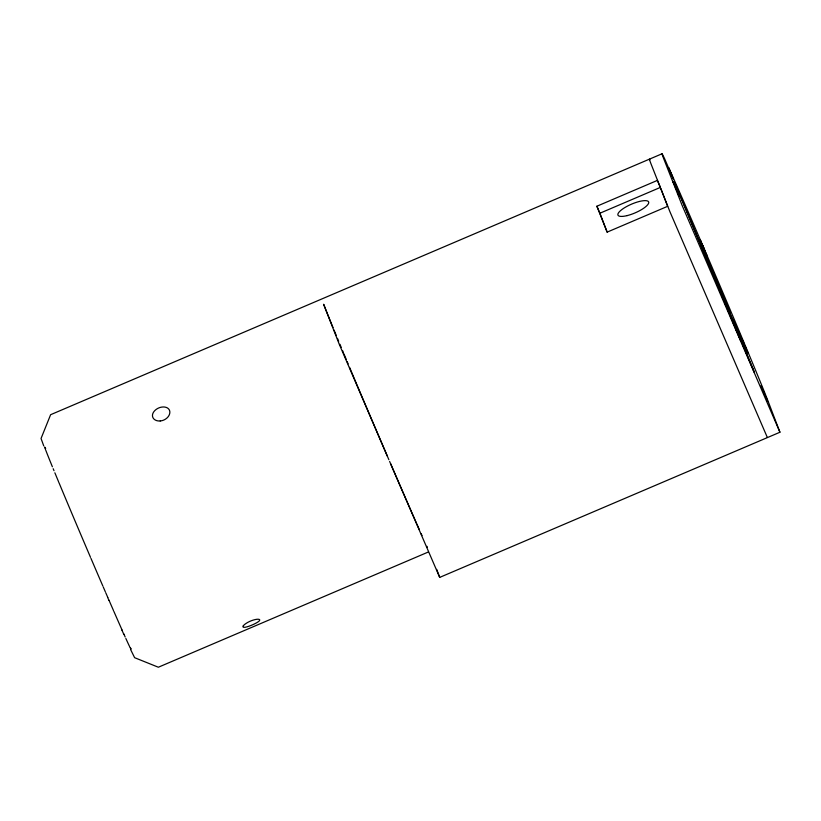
<?xml version="1.0" encoding="UTF-8"?>
<svg xmlns="http://www.w3.org/2000/svg" width="821" height="821" viewBox="0 0 821 821"><rect width="100%" height="100%" fill="white"/><g stroke="black" fill="none" stroke-linecap="round" stroke-linejoin="round"><path stroke-width="1.23" d="M662.044 153.773L50.615 414.708L41.05 438.476L43.759 445.947M607.15 232.127L596.888 206.225L657.364 180.415L660.382 187.414L599.905 213.224L607.15 232.127L667.637 206.317L660.833 188.594M428.398 551.979L158.35 667.227L134.623 657.693L130.734 649.801M436.7 569.394L439.717 577.389L779.95 432.236L767.727 400.299A137.281 1.488 66.9 0 0 751.697 360.973L743.508 341.382A137.281 1.488 66.9 0 0 668.766 167.802L673.333 178.947L664.712 158.956A137.281 1.488 66.9 0 0 663.666 158.617L682.292 205.804L779.888 432.164M160.218 420.947L160.495 420.927A9.021 6.989 -23.9 0 0 166.612 418.31L166.827 418.135A9.041 6.825 -23.8 0 0 169.711 413.456L169.752 413.23A9.041 6.63 -23.8 0 0 169.383 410.09A9.031 6.424 -23.7 0 0 167.032 407.75A9.041 6.229 -23.7 0 0 160.331 407.401L160.054 407.483A9.01 6.004 -23.7 0 0 157.447 408.601L157.211 408.735A9.041 6.229 -23.7 0 0 152.737 413.856A9.031 6.424 -23.7 0 0 152.757 417.181A9.041 6.63 -23.8 0 0 154.707 419.654L154.892 419.777A9.041 6.825 -23.8 0 0 160.208 420.957M674.298 181.831L675.108 183.617M700.097 239.681L700.888 241.405M761.734 387.45L760.944 385.808L767.584 401.305M439.687 577.348L389.626 461.464M724.276 299.419L724.009 298.823M705.608 254.531L703.166 249.235L730.218 312.75L720.571 291.763M711.786 269.288L710.576 266.568M673.61 182.775L672.871 181.143L679.46 196.63L678.464 194.136M705.28 254.223L716.589 280.413M712.135 270.437L710.77 267.492L724.902 300.312L723.27 296.124M121.857 629.953L123.807 634.366M753.37 370.138L754.273 372.139L726.277 305.535M711.448 268.313L708.78 262.299L710.534 266.456M712.546 271.361L713.48 273.516M743.97 343.506L725.415 303.36L726.185 305.299M712.341 270.366L712.813 271.464M712.3 272.049L711.684 270.653L714.763 278.216M721.146 293.097L727.673 306.91L711.684 268.631M762.801 389.913L765.829 397.005M107.633 597.37L108.957 600.428M702.058 244.083L703.7 247.891M674.78 185.454L677.623 192.104M676.073 185.823L677.489 189.148M744.821 345.487L746.546 349.51M714.311 274.922L716.415 279.828M714.27 275.343L714.814 276.615M720.284 291.075L713.408 274.645M721.177 293.333L715.502 279.982M596.888 206.225L599.905 213.224M388.867 459.698L339.083 343.855L323.638 304.263L323.905 304.95A137.281 1.488 66.9 0 0 332.002 325.085M703.34 247.521L706.748 255.259L706.029 253.443M715.378 277.919L721.957 293.384L718.827 286.119M718.006 283.543L719.032 285.975M716.754 281.172L718.437 285.185M704.993 250.949L700.087 239.691M720.017 288.325L722.942 295.334M732.609 320.2L753.196 369.429M732.558 320.067L732.127 319.01L748.023 353.143L747.079 350.803M678.351 191.19L741.065 341.474L674.308 181.893M766.516 398.637L767.553 401.223M767.235 437.224L669.957 211.808L651.063 163.995A137.281 1.488 66.9 0 1 649.863 159.767M427.423 547.361A137.281 1.488 66.9 0 1 426.92 546.304M422.015 535.579A137.281 1.488 66.9 0 1 421.122 533.599M419.213 529.309A137.281 1.488 66.9 0 1 417.13 524.619M416.76 523.798A137.281 1.488 66.9 0 1 415.262 520.411M414.882 519.539A137.281 1.488 66.9 0 1 390.58 463.67M387.296 456.045A137.281 1.488 66.9 0 1 354.528 379.107M354.138 378.183A137.281 1.488 66.9 0 1 351.46 371.821M351.08 370.918A137.281 1.488 66.9 0 1 349.582 367.367M348.114 363.867A137.281 1.488 66.9 0 1 347.16 361.568M346.205 359.3A137.281 1.488 66.9 0 1 343.886 353.759M343.435 352.671A137.281 1.488 66.9 0 1 342.531 350.526M341.218 347.365A137.281 1.488 66.9 0 1 339.935 344.276M338.683 341.279A137.281 1.488 66.9 0 1 337.472 338.355M336.292 335.522A137.281 1.488 66.9 0 1 334.065 330.114M333.008 327.558A137.281 1.488 66.9 0 1 332.331 325.896M130.929 649.093A109.881 1.19 66.9 0 1 130.303 648.005M130.036 647.482A109.881 1.19 66.9 0 1 129.728 646.866M129.39 646.148A109.881 1.19 66.9 0 1 125.849 638.471M125.182 637.004A109.881 1.19 66.9 0 1 123.755 633.822M122.185 630.292A109.881 1.19 66.9 0 1 113.893 611.46M113.534 610.639A109.881 1.19 66.9 0 1 108.988 600.192M107.787 597.452A109.881 1.19 66.9 0 1 105.765 592.772M105.355 591.818A109.881 1.19 66.9 0 1 103.261 586.984M102.841 586.009A109.881 1.19 66.9 0 1 90.957 558.372M90.505 557.315A109.881 1.19 66.9 0 1 58.948 482.635M58.609 481.835A109.881 1.19 66.9 0 1 54.863 472.793M54.012 470.71A109.881 1.19 66.9 0 1 53.18 468.699M52.39 466.78A109.881 1.19 66.9 0 1 45.832 450.38M45.545 449.61A109.881 1.19 66.9 0 1 44.939 447.907M44.745 447.26A109.881 1.19 66.9 0 1 44.765 447.035M45.176 447.702A109.881 1.19 66.9 0 1 45.658 448.646M130.755 648.221A109.881 1.19 66.9 0 1 130.95 648.877M243.262 625.91L243.232 625.971A9.041 2.196 -23 0 0 243.211 627.111A9.041 1.919 -23 0 0 245.14 627.254L245.305 627.234A9.041 1.632 -23 0 0 258.451 621.62L258.584 621.518A9.041 1.919 -23 0 0 259.713 620.071A9.041 2.196 -23 0 0 258.851 619.332L258.8 619.321A9.052 2.473 -22.9 0 0 255.198 619.578A9.031 2.73 -22.9 0 0 245.848 623.58A9.052 2.473 -22.9 0 0 243.262 625.91M627.07 215.625A16.718 4.721 -23.3 0 0 648.662 201.966A16.718 4.721 -23.3 0 0 624.145 207.99A16.718 4.721 -23.3 0 0 627.07 215.625"/></g></svg>
